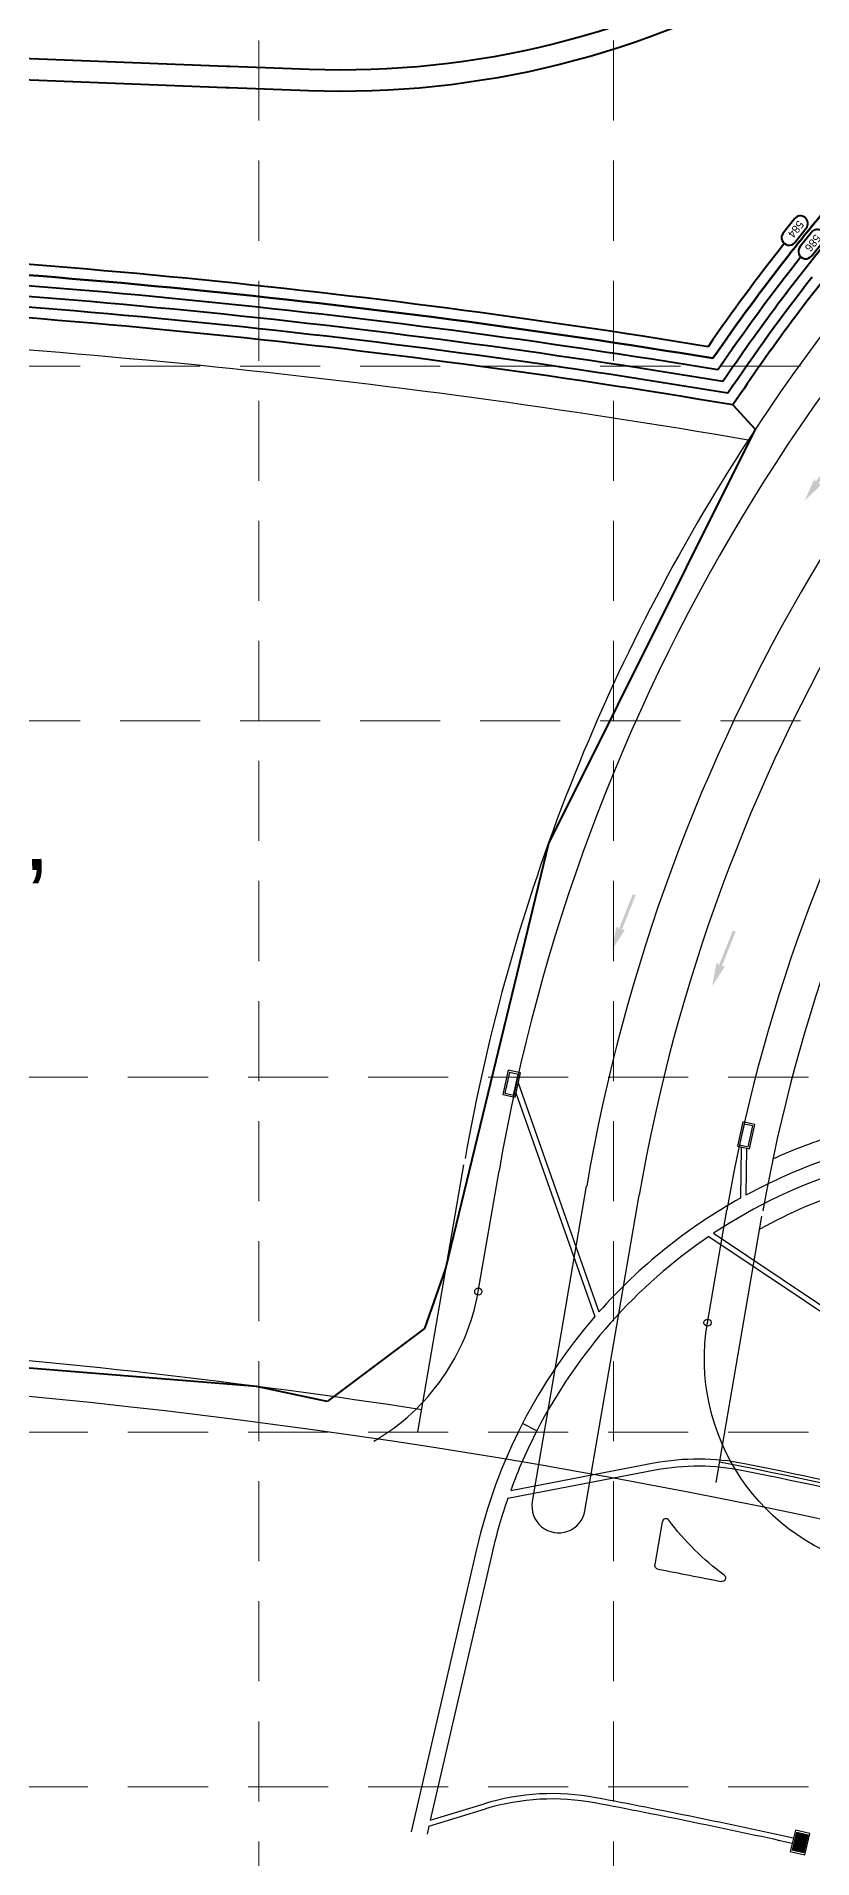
# Model space of a CAD drawing. Header units: inches. Extents: x -5337 to 1057, y 15227 to 19227.
# Drawn here: x -3399 to -3181, y 15810 to 16322 of the extents above; entities that cross this region are included whole.
import ezdxf
from ezdxf.enums import TextEntityAlignment as Align

# ---------------------------------------------------------------- set-up
doc = ezdxf.new("R2010")
doc.units = ezdxf.units.IN
doc.header["$LTSCALE"] = 150
doc.header["$MEASUREMENT"] = 0
doc.linetypes.add('DASHED2', pattern=[0.375, 0.25, -0.125])
doc.linetypes.add('HIDDEN', pattern=[0.375, 0.25, -0.125])
for name, color, linetype in [('COMT-MIN', 84, 'Continuous'), ('CONT-MJR', 84, 'Continuous'), ('ESMT', 7, 'DASHED2'), ('grid', 7, 'HIDDEN'), ('Level 28', 7, 'Continuous'), ('Level 9', 7, 'Continuous'), ('LOTLINE', 7, 'Continuous'), ('PAVING', 7, 'Continuous'), ('ROW', 7, 'Continuous'), ('STORM', 7, 'Continuous'), ('STORM INLET', 7, 'Continuous')]:
    doc.layers.add(name, color=color, linetype=linetype)
doc.styles.get("Standard").update_dxf_attribs({"font": 'ARIAL.TTF', "height": 25})
doc.styles.add('Style-ENGINEERING', font='ENGINEERING.shx')

msp = doc.modelspace()

# ---------------------------------------------------------------- hatches: boundary and pattern name
at = {"layer": 'PAVING', "linetype": 'Continuous', "lineweight": 30}
h = msp.add_hatch(color=256, dxfattribs=at)
edge = h.paths.add_edge_path()
edge.add_line((-3180.46, 16197.42), (-3180.35, 16196.69))
edge.add_line((-3180.35, 16196.69), (-3174.36, 16205.42))
edge.add_line((-3174.36, 16205.42), (-3173.65, 16204.93))
edge.add_line((-3173.65, 16204.93), (-3179.64, 16196.2))
edge.add_line((-3179.64, 16196.2), (-3178.83, 16196.31))
edge.add_line((-3178.83, 16196.31), (-3178.82, 16196.31))
edge.add_ellipse((-3179.1, 16195.84), major_axis=(0.317, 0.462), ratio=0.285714, start_angle=-125.8315, end_angle=14.4967, ccw=False)
edge.add_line((-3179.18, 16195.5), (-3179.18, 16195.5))
edge.add_line((-3179.18, 16195.5), (-3183.39, 16191.44))
edge.add_line((-3183.39, 16191.44), (-3181.08, 16196.81))
edge.add_line((-3181.08, 16196.81), (-3181.08, 16196.81))
edge.add_ellipse((-3180.8, 16197), major_axis=(0.317, 0.462), ratio=0.285714, start_angle=-17.1827, end_angle=124.7269, ccw=False)
edge.add_line((-3180.45, 16197.42), (-3180.46, 16197.42))
edge.add_line((-3180.46, 16197.42), (-3180.46, 16197.42))
edge.add_line((-3180.46, 16197.42), (-3180.46, 16197.42))
at = {"layer": 'PAVING'}
h = msp.add_hatch(color=256, dxfattribs=at)
edge = h.paths.add_edge_path()
edge.add_line((-3234.2, 16070.97), (-3234.87, 16070.65))
edge.add_line((-3234.87, 16070.65), (-3230.95, 16080.48))
edge.add_line((-3230.95, 16080.48), (-3231.75, 16080.8))
edge.add_line((-3231.75, 16080.8), (-3235.67, 16070.97))
edge.add_line((-3235.67, 16070.97), (-3236.03, 16071.7))
edge.add_line((-3236.03, 16071.7), (-3236.03, 16071.71))
edge.add_ellipse((-3236.27, 16071.22), major_axis=(0.207, 0.52), ratio=0.285714, start_angle=345.5033, end_angle=485.8315)
edge.add_line((-3236.51, 16070.96), (-3236.51, 16070.96))
edge.add_line((-3236.51, 16070.96), (-3237.53, 16065.2))
edge.add_line((-3237.53, 16065.2), (-3234.35, 16070.11))
edge.add_line((-3234.35, 16070.11), (-3234.35, 16070.11))
edge.add_ellipse((-3234.36, 16070.45), major_axis=(0.207, 0.52), ratio=0.285714, start_angle=235.2731, end_angle=377.1827)
edge.add_line((-3234.2, 16070.97), (-3234.2, 16070.97))
edge.add_line((-3234.2, 16070.97), (-3234.2, 16070.97))
edge.add_line((-3234.2, 16070.97), (-3234.2, 16070.97))
h = msp.add_hatch(color=256, dxfattribs=at)
edge = h.paths.add_edge_path()
edge.add_line((-3206.09, 16060.73), (-3206.75, 16060.42))
edge.add_line((-3206.75, 16060.42), (-3202.84, 16070.25))
edge.add_line((-3202.84, 16070.25), (-3203.64, 16070.57))
edge.add_line((-3203.64, 16070.57), (-3207.55, 16060.74))
edge.add_line((-3207.55, 16060.74), (-3207.91, 16061.47))
edge.add_line((-3207.91, 16061.47), (-3207.91, 16061.47))
edge.add_ellipse((-3208.15, 16060.98), major_axis=(0.207, 0.52), ratio=0.285714, start_angle=345.5033, end_angle=485.8315)
edge.add_line((-3208.39, 16060.73), (-3208.39, 16060.73))
edge.add_line((-3208.39, 16060.73), (-3209.42, 16054.97))
edge.add_line((-3209.42, 16054.97), (-3206.24, 16059.88))
edge.add_line((-3206.24, 16059.88), (-3206.24, 16059.87))
edge.add_ellipse((-3206.24, 16060.22), major_axis=(0.207, 0.52), ratio=0.285714, start_angle=235.2731, end_angle=377.1827)
edge.add_line((-3206.09, 16060.73), (-3206.09, 16060.73))
edge.add_line((-3206.09, 16060.73), (-3206.09, 16060.73))
edge.add_line((-3206.09, 16060.73), (-3206.09, 16060.73))

# ---------------------------------------------------------------- linework, layer by layer
at = {"layer": 'COMT-MIN', "color": 5, "linetype": 'Continuous', "lineweight": 40}
for p, q in [((-3186.28, 16270.64), (-3189.48, 16266.62)), ((-3186.28, 16270.64), (-3186.28, 16270.64)), ((-3189.48, 16266.62), (-3189.48, 16266.62)), ((-3186.2, 16264.01), (-3182.99, 16268.03)), ((-3186.2, 16264.01), (-3186.2, 16264.01)), ((-3181.55, 16266.83), (-3184.75, 16262.81)), ((-3181.55, 16266.83), (-3181.55, 16266.83)), ((-3181.47, 16260.19), (-3178.27, 16264.21)), ((-3184.75, 16262.81), (-3184.75, 16262.81)), ((-3181.47, 16260.19), (-3181.47, 16260.19)), ((-3206.43, 16224.86), (-3206.43, 16224.86)), ((-3205.02, 16221.59), (-3205.02, 16221.59)), ((-3203.6, 16218.31), (-3203.6, 16218.31))]:
    msp.add_line(p, q, dxfattribs=at)
for centre, radius, start, end in [((-3184.64, 16269.34), 2.1, 321.4519, 141.4519), ((-2744.58, 15912.6), 557.5, 140.4547, 145.9365), ((-2744.58, 15912.6), 551.5, 140.3613, 146.3365), ((-3187.84, 16265.31), 2.1, 141.4519, 321.4519), ((-3179.91, 16265.52), 2.1, 321.4519, 141.4519), ((-3579.14, 13990.87), 2273.87, 80.67303, 88.13365), ((-2744.58, 15912.6), 566.5, 141.7022, 145.3515), ((-2744.58, 15912.6), 560.5, 141.7085, 145.7395), ((-3183.11, 16261.5), 2.1, 141.4519, 321.4519), ((-3579.14, 13990.87), 2264.87, 80.52815, 88.1695), ((-3579.14, 13990.87), 2267.87, 80.57673, 88.15753), ((-2744.58, 15912.6), 554.5, 141.9716, 146.1355), ((-3579.14, 13990.87), 2258.87, 80.4301, 88.19353), ((-3579.14, 13990.87), 2261.87, 80.47927, 88.1815)]:
    msp.add_arc(centre, radius, start, end, dxfattribs=at)
at = {"layer": 'CONT-MJR', "color": 5, "linetype": 'Continuous', "lineweight": 70}
for centre, radius, start, end in [((-2744.58, 15912.6), 563.5, 140.2575, 141.8842), ((-3579.14, 13990.87), 2270.87, 80.62502, 88.14558), ((-2744.58, 15912.6), 563.5, 141.8842, 145.5445)]:
    msp.add_arc(centre, radius, start, end, dxfattribs=at)
at = {"layer": 'ESMT'}
for radius, end in [(158, 114.3349), (142, 118.9429)]:
    msp.add_arc((-3127.36, 15862.32), radius, 107.2866, end, dxfattribs=at)
at = {"layer": 'grid', "color": 252, "linetype": 'HIDDEN', "lineweight": 0, "ltscale": 0.6}
for p, q in [((-3336.89, 19121.98), (-3336.89, 15630.29)), ((-3237.14, 19121.98), (-3237.14, 15630.29)), ((-5232.14, 16229.23), (952.36, 16229.23)), ((-5232.14, 16129.48), (952.36, 16129.48)), ((-5229.91, 16029.29), (954.59, 16029.29)), ((-5229.91, 15929.54), (954.59, 15929.54)), ((-5229.91, 15829.79), (954.59, 15829.79))]:
    msp.add_line(p, q, dxfattribs=at)
at = {"layer": 'Level 28', "color": 250, "linetype": 'Continuous', "lineweight": 40}
for p, q in [((-3203.6, 16218.31), (-3197.33, 16211.47)), ((-3203.6, 16218.31), (-3203.6, 16218.31)), ((-3197.33, 16211.47), (-3255.5, 16095.01)), ((-3255.5, 16095.01), (-3284.39, 15975.53)), ((-3284.39, 15975.53), (-3290.29, 15958.68)), ((-3337.52, 15942.4), (-3527.51, 15957.66)), ((-3290.29, 15958.68), (-3317.67, 15938.17)), ((-3317.67, 15938.17), (-3337.52, 15942.4))]:
    msp.add_line(p, q, dxfattribs=at)
msp.add_arc((-3579.14, 13990.87), 2258.87, 80.4301, 88.19353, dxfattribs=at)
at = {"layer": 'Level 9', "linetype": 'Continuous', "lineweight": 40}
for p, q in [((-3345.93, 16313.47), (-3428.8, 16316.67)), ((-3346.16, 16307.48), (-3429.03, 16310.68)), ((-3322.72, 16312.62), (-3345, 16313.44)), ((-3322.94, 16306.62), (-3345.22, 16307.44))]:
    msp.add_line(p, q, dxfattribs=at)
at = {"layer": 'Level 9', "linetype": 'Continuous', "lineweight": 40, "extrusion": (0, 0, -1)}
for centre, radius, start, end in [((3313.65, 16559.45), 247, 239.8315, 272.1061), ((3313.65, 16559.45), 253, 239.8315, 272.1061), ((3326.73, 16810.1), 497, 272.1061, 272.2136), ((3326.73, 16810.1), 503, 272.1061, 272.2136)]:
    msp.add_arc(centre, radius, start, end, dxfattribs=at)
at = {"layer": 'LOTLINE'}
msp.add_arc((-3579.14, 13990.87), 2249.87, 80.28073, 88.22974, dxfattribs=at)
at = {"layer": 'PAVING'}
for p, q in [((-3275.2, 15969.05), (-3269.36, 16002.96)), ((-3250.28, 15966.46), (-3244.73, 15998.71)), ((-3235.5, 15963.91), (-3229.94, 15996.17)), ((-3210.86, 15959.67), (-3205.31, 15991.93)), ((-3275.2, 15969.05), (-3274.75, 15971.68)), ((-3260, 15909.99), (-3250.11, 15967.44)), ((-3245.22, 15907.45), (-3235.33, 15964.9)), ((-3210.75, 15960.32), (-3210.69, 15960.66)), ((-3225.51, 15892.28), (-3223.43, 15904.34))]:
    msp.add_line(p, q, dxfattribs=at)
for centre in [(-3275.2, 15969.05), (-3210.75, 15960.32)]:
    msp.add_circle(centre, 1, dxfattribs=at)
for centre, radius, start, end in [((-2744.58, 15912.6), 532.5, 127.8488, 170.2308), ((-2744.58, 15912.6), 507.5, 128.6245, 170.2308), ((-2744.58, 15912.6), 492.5, 128.5906, 170.2308), ((-2744.58, 15912.6), 467.5, 129.5939, 170.2308), ((-3335.29, 15979.67), 61.02, 300.2542, 349.9784), ((-3252.61, 15908.72), 7.5, 170.23, 350.2316), ((-3222.45, 15904.17), 1, 37.1096, 170.2308)]:
    msp.add_arc(centre, radius, start, end, dxfattribs=at)
at = {"layer": 'PAVING', "extrusion": (0, 0, -1)}
for centre, radius, start, end in [((3151.62, 15950.14), 60, 282.3093, 9.7692), ((3159.44, 15951.83), 78, 306.7082, 322.8904), ((3224.54, 15892.02), 1, 280.8722, 9.7692), ((3590.09, 13988.79), 1937.02, 100.87222, 101.41073), ((3206.67, 15888.5), 1, 126.7082, 281.4107)]:
    msp.add_arc(centre, radius, start, end, dxfattribs=at)
at = {"layer": 'ROW'}
for p, q in [((-3292.14, 15929.61), (-3279.22, 16004.65)), ((-3208.34, 15915.35), (-3195.45, 15990.23))]:
    msp.add_line(p, q, dxfattribs=at)
for centre, radius, start, end in [((-2744.58, 15912.6), 542.5, 128.2442, 146.9521), ((-2744.58, 15912.6), 457.5, 128.85, 170.0396), ((-2744.58, 15912.6), 542.5, 146.9521, 170.0396), ((-3590.09, 13988.79), 1969.87, 81.26902, 90.19745), ((-3590.09, 13988.79), 1959.87, 70.29307, 90.1973), ((-3590.09, 13988.79), 1969.87, 69.70028, 78.7965)]:
    msp.add_arc(centre, radius, start, end, dxfattribs=at)
at = {"layer": 'STORM', "color": 5}
for p, q in [((-3264.6, 16024.91), (-3242.42, 15962.03)), ((-3263.99, 16027.69), (-3241.28, 15963.32)), ((-3201.31, 16009.66), (-3201.49, 15995.3)), ((-3199.82, 16009.33), (-3199.98, 15996.13)), ((-3210.38, 15984.54), (-3169.98, 15957.46)), ((-3209.04, 15985.44), (-3169.31, 15958.82)), ((-3258.75, 15929.9), (-3262.75, 15931.96)), ((-3258.75, 15929.9), (-3262.75, 15931.96)), ((-3266.08, 15913.17), (-3225.81, 15920.87)), ((-3266.87, 15910.98), (-3225.43, 15918.9)), ((-3275.7, 15896.61), (-3294.08, 15817.14)), ((-3271.31, 15895.59), (-3288.69, 15820.42)), ((-3289.08, 15818.73), (-3273.13, 15823.6)), ((-3288.69, 15820.42), (-3273.57, 15825.04)), ((-3273.57, 15825.04), (-3273.57, 15825.04)), ((-3273.13, 15823.6), (-3273.13, 15823.6)), ((-3242.41, 15825.29), (-3242.41, 15825.29)), ((-3242.13, 15826.76), (-3242.13, 15826.76)), ((-3289.08, 15818.73), (-3289.56, 15816.52))]:
    msp.add_line(p, q, dxfattribs=at)
for centre, radius, start, end in [((-3127.36, 15862.32), 147.75, 107.2866, 123.5594), ((-3127.36, 15862.32), 152.25, 107.2866, 118.4879), ((-3127.36, 15862.32), 152.25, 119.1366, 138.4406), ((-3127.36, 15862.32), 147.75, 124.1881, 152.7795), ((-3127.36, 15862.32), 152.25, 139.0881, 152.7795), ((-3127.36, 15862.32), 152.25, 152.7795, 166.9849), ((-3127.36, 15862.32), 147.75, 152.7795, 159.8702), ((-3127.36, 15862.32), 147.75, 160.7704, 166.9847), ((-3254.36, 15762.16), 65.75, 79.2801, 106.9848), ((-3254.36, 15762.16), 64.25, 79.2801, 106.9848), ((-3590.09, 13988.79), 1869.12, 77.54484, 79.28005), ((-3590.09, 13988.79), 1870.62, 77.54401, 79.28005)]:
    msp.add_arc(centre, radius, start, end, dxfattribs=at)
at = {"layer": 'STORM', "color": 5, "extrusion": (0, 0, -1)}
for centre, radius, start, end in [((3213.41, 15856.04), 66, 79.1736, 101.405), ((3590.09, 13988.79), 1970.87, 101.40495, 102.97647), ((3213.41, 15856.04), 64, 79.1736, 101.405), ((3590.09, 13988.79), 1968.87, 101.40495, 102.97596)]:
    msp.add_arc(centre, radius, start, end, dxfattribs=at)
at = {"layer": 'STORM INLET', "color": 5}
for p, q in [((-3266.79, 16031.26), (-3268.29, 16024.42)), ((-3266.4, 16030.66), (-3267.7, 16024.8)), ((-3263.37, 16030.5), (-3266.79, 16031.26)), ((-3263.96, 16030.12), (-3266.4, 16030.66)), ((-3265.25, 16024.26), (-3263.96, 16030.12)), ((-3264.87, 16023.67), (-3263.37, 16030.5)), ((-3268.29, 16024.42), (-3264.87, 16023.67)), ((-3267.7, 16024.8), (-3265.25, 16024.26)), ((-3200.87, 16016.73), (-3202.37, 16009.89)), ((-3200.49, 16016.14), (-3201.78, 16010.28)), ((-3197.45, 16015.98), (-3200.87, 16016.73)), ((-3198.05, 16015.6), (-3200.49, 16016.14)), ((-3199.34, 16009.74), (-3198.05, 16015.6)), ((-3198.96, 16009.14), (-3197.45, 16015.98)), ((-3202.37, 16009.89), (-3198.96, 16009.14)), ((-3201.78, 16010.28), (-3199.34, 16009.74)), ((-3186.06, 15817.66), (-3187.51, 15811.65)), ((-3186.9, 15812.02), (-3185.69, 15817.06)), ((-3185.17, 15812.83), (-3186.62, 15813.18)), ((-3185.12, 15813.02), (-3186.58, 15813.37)), ((-3185.07, 15813.22), (-3186.53, 15813.56)), ((-3185.03, 15813.41), (-3186.48, 15813.76)), ((-3184.98, 15813.6), (-3186.44, 15813.95)), ((-3184.93, 15813.8), (-3186.39, 15814.15)), ((-3184.89, 15813.99), (-3186.35, 15814.34)), ((-3184.84, 15814.19), (-3186.3, 15814.54)), ((-3184.79, 15814.38), (-3186.25, 15814.73)), ((-3184.75, 15814.58), (-3186.21, 15814.93)), ((-3184.7, 15814.77), (-3186.16, 15815.12)), ((-3184.65, 15814.97), (-3186.11, 15815.32)), ((-3184.61, 15815.16), (-3186.07, 15815.51)), ((-3181.98, 15816.68), (-3186.06, 15817.66)), ((-3184.56, 15815.35), (-3186.02, 15815.7)), ((-3184.51, 15815.55), (-3185.97, 15815.9)), ((-3184.47, 15815.74), (-3185.93, 15816.09)), ((-3184.42, 15815.94), (-3185.88, 15816.29)), ((-3184.37, 15816.13), (-3185.83, 15816.48)), ((-3184.33, 15816.33), (-3185.79, 15816.68)), ((-3184.28, 15816.52), (-3185.74, 15816.87)), ((-3185.69, 15817.06), (-3184.24, 15816.71)), ((-3184.24, 15816.71), (-3185.44, 15811.67)), ((-3185.25, 15811.62), (-3184.04, 15816.66)), ((-3183.42, 15812.82), (-3184.88, 15813.17)), ((-3183.37, 15813.01), (-3184.83, 15813.36)), ((-3183.33, 15813.21), (-3184.79, 15813.56)), ((-3183.28, 15813.4), (-3184.74, 15813.75)), ((-3183.23, 15813.6), (-3184.69, 15813.95)), ((-3183.19, 15813.79), (-3184.65, 15814.14)), ((-3183.14, 15813.99), (-3184.6, 15814.34)), ((-3183.09, 15814.18), (-3184.55, 15814.53)), ((-3183.05, 15814.37), (-3184.51, 15814.72)), ((-3183, 15814.57), (-3184.46, 15814.92)), ((-3182.95, 15814.76), (-3184.41, 15815.11)), ((-3182.91, 15814.96), (-3184.37, 15815.31)), ((-3182.86, 15815.15), (-3184.32, 15815.5)), ((-3182.81, 15815.35), (-3184.27, 15815.7)), ((-3182.77, 15815.54), (-3184.23, 15815.89)), ((-3182.72, 15815.74), (-3184.18, 15816.09)), ((-3182.67, 15815.93), (-3184.13, 15816.28)), ((-3182.63, 15816.13), (-3184.09, 15816.47)), ((-3184.04, 15816.66), (-3182.58, 15816.31)), ((-3182.58, 15816.31), (-3183.79, 15811.27)), ((-3183.42, 15810.67), (-3181.98, 15816.68)), ((-3187.51, 15811.65), (-3183.42, 15810.67)), ((-3185.44, 15811.67), (-3186.9, 15812.02)), ((-3185.4, 15811.85), (-3186.86, 15812.2)), ((-3185.35, 15812.05), (-3186.81, 15812.4)), ((-3185.31, 15812.24), (-3186.76, 15812.59)), ((-3185.26, 15812.44), (-3186.72, 15812.79)), ((-3185.21, 15812.63), (-3186.67, 15812.98)), ((-3183.79, 15811.27), (-3185.25, 15811.62)), ((-3183.75, 15811.46), (-3185.2, 15811.81)), ((-3183.7, 15811.65), (-3185.16, 15812)), ((-3183.65, 15811.85), (-3185.11, 15812.2)), ((-3183.61, 15812.04), (-3185.06, 15812.39)), ((-3183.56, 15812.24), (-3185.02, 15812.59)), ((-3183.51, 15812.43), (-3184.97, 15812.78)), ((-3183.47, 15812.62), (-3184.93, 15812.97))]:
    msp.add_line(p, q, dxfattribs=at)

# ---------------------------------------------------------------- texts
msp.add_text('DAYCARE,', height=20, rotation=1.442).set_placement((-3538.17, 16084.07))
at = {"layer": 'COMT-MIN', "color": 5, "linetype": 'Continuous', "lineweight": 40, "style": 'Style-ENGINEERING'}
for s, p in [('584', (-3183.46, 16268.96)), ('586', (-3178.69, 16265.08))]:
    msp.add_text(s, height=2.25, rotation=231.4519, dxfattribs=at).set_placement(p, align=Align.TOP_LEFT)

doc.saveas('drawing.dxf')
